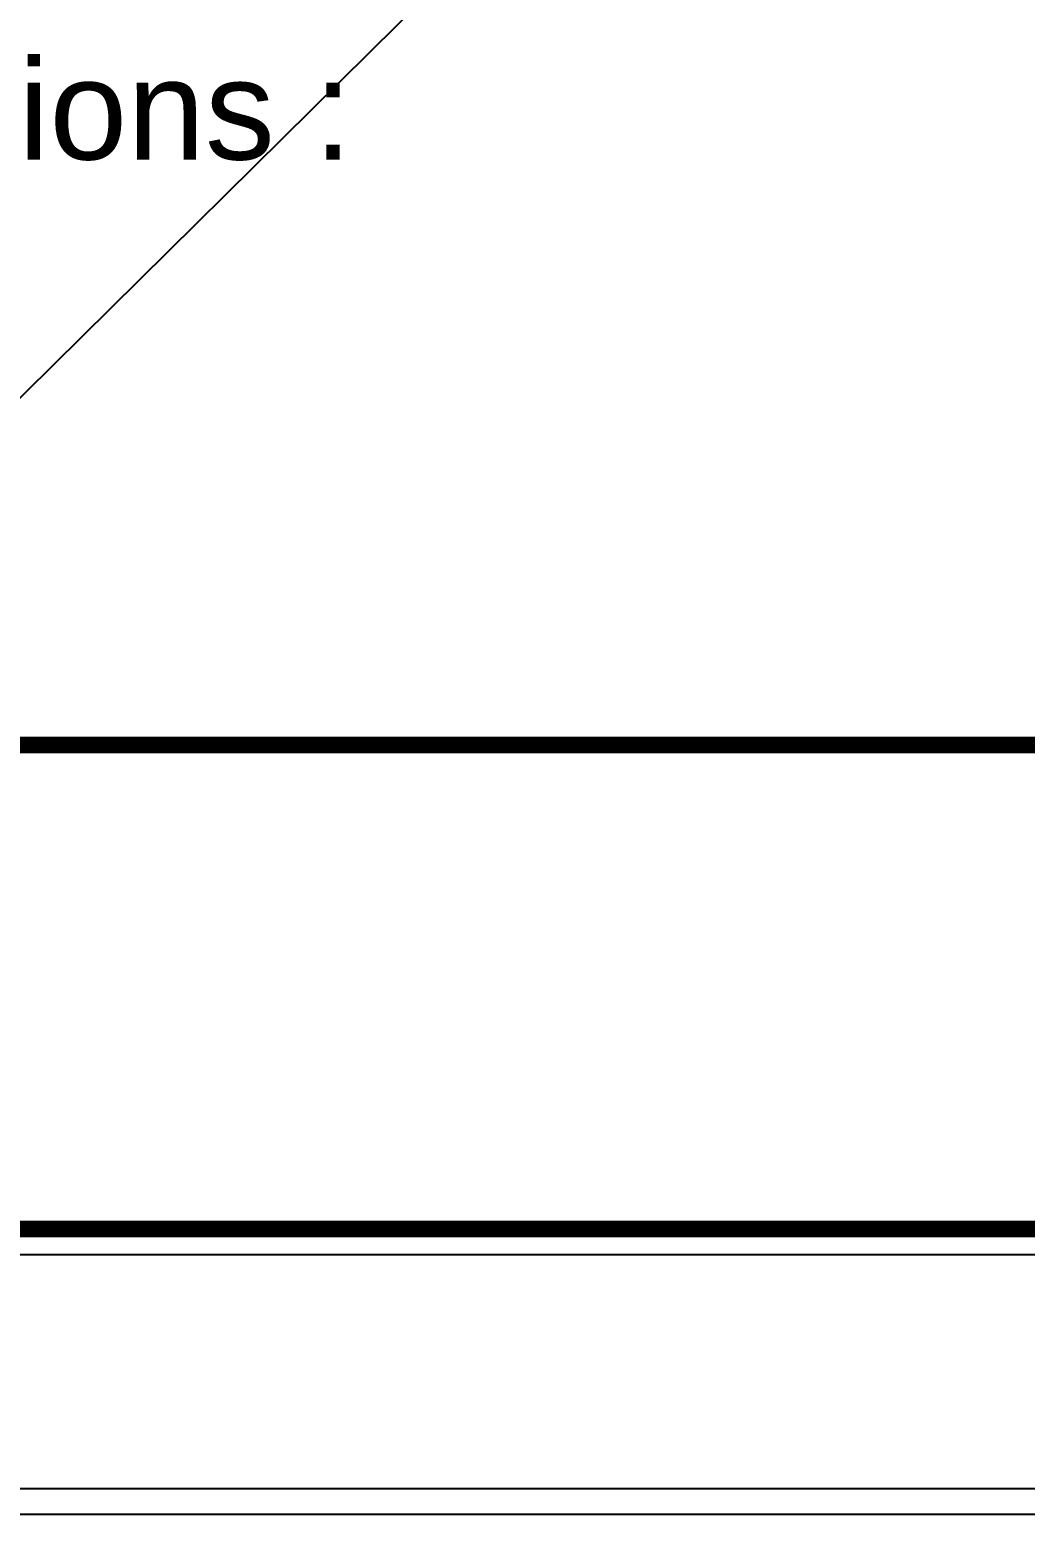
# Model space of a CAD drawing. Header units: inches. Extents: x -11 to 5379, y 0 to 5429.
# Drawn here: x 12.89 to 28.05, y 105.66 to 128.26 of the extents above; entities that cross this region are included whole.
import ezdxf

# ---------------------------------------------------------------- set-up
doc = ezdxf.new("R2010")
doc.units = ezdxf.units.IN
for name, color, linetype in [('Board Outline', 216, 'Continuous'), ('Bottom Layer', 5, 'Continuous'), ('Bottom Solder', 6, 'Continuous'), ('Dimension', 6, 'Continuous'), ('Drill Drawing', 1, 'Continuous'), ('GND', 16, 'Continuous'), ('PWR', 76, 'Continuous'), ('Top Layer', 1, 'Continuous'), ('Top Solder', 216, 'Continuous')]:
    doc.layers.add(name, color=color, linetype=linetype)
doc.styles.add('Arial', font='', dxfattribs={"height": 0.2})
doc.styles.get('Arial').set_extended_font_data('Arial')

msp = doc.modelspace()

# ---------------------------------------------------------------- linework, layer by layer
at = {"layer": 'Board Outline'}
msp.add_lwpolyline([(0, 110, 0.254, 0.254, 0), (344, 110, 0.254, 0.254, 0)], format="xyseb", dxfattribs=at)
at = {"layer": 'Bottom Layer'}
msp.add_line((9.671, 109.612), (186.207, 109.612), dxfattribs=at)
at = {"layer": 'Bottom Solder'}
msp.add_line((0.001, 110.056), (5379.208, 5429.208), dxfattribs=at)
at = {"layer": 'Dimension'}
msp.add_lwpolyline([(0, 117.373, 0.254, 0.254, 0), (146.195, 117.373, 0.254, 0.254, 0)], format="xyseb", dxfattribs=at)
at = {"layer": 'GND'}
for p, q in [((0.388, 109.612), (343.612, 109.612)), ((111.658, 106.045), (10.349, 106.045)), ((10.737, 105.657), (111.658, 105.657))]:
    msp.add_line(p, q, dxfattribs=at)
at = {"layer": 'PWR'}
msp.add_line((0.388, 109.612), (206.578, 109.612), dxfattribs=at)
at = {"layer": 'Top Layer'}
msp.add_line((9.671, 109.612), (186.207, 109.612), dxfattribs=at)
at = {"layer": 'Top Solder'}
msp.add_line((0.001, 110.056), (5379.208, 5429.208), dxfattribs=at)

# ---------------------------------------------------------------- texts
at = {"layer": 'Drill Drawing', "style": 'Arial'}
msp.add_text('Slot definitions :', height=1.524, dxfattribs=at).set_placement((2.781, 126.288))

doc.saveas('drawing.dxf')
